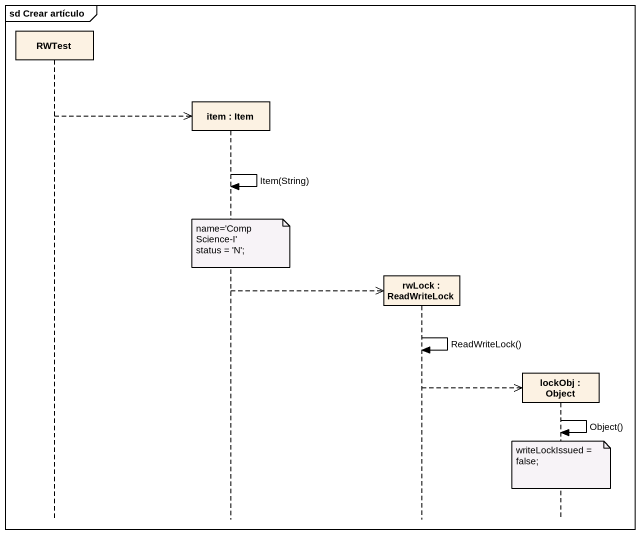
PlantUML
@startuml
mainframe sd Crear artículo
hide footbox
participant RWTest
participant "item : Item" as item
participant "rwLock : ReadWriteLock" as rwLock
participant "lockObj : Object" as lockObj

RWTest -->> item **
item -> item : Item(String)
note over item
  name='CompScience-I'
  status = 'N';
end note
item -->> rwLock **
rwLock -> rwLock : ReadWriteLock()
rwLock -->> lockObj **
lockObj -> lockObj : Object()
note over lockObj : writeLockIssued = false;
@enduml
